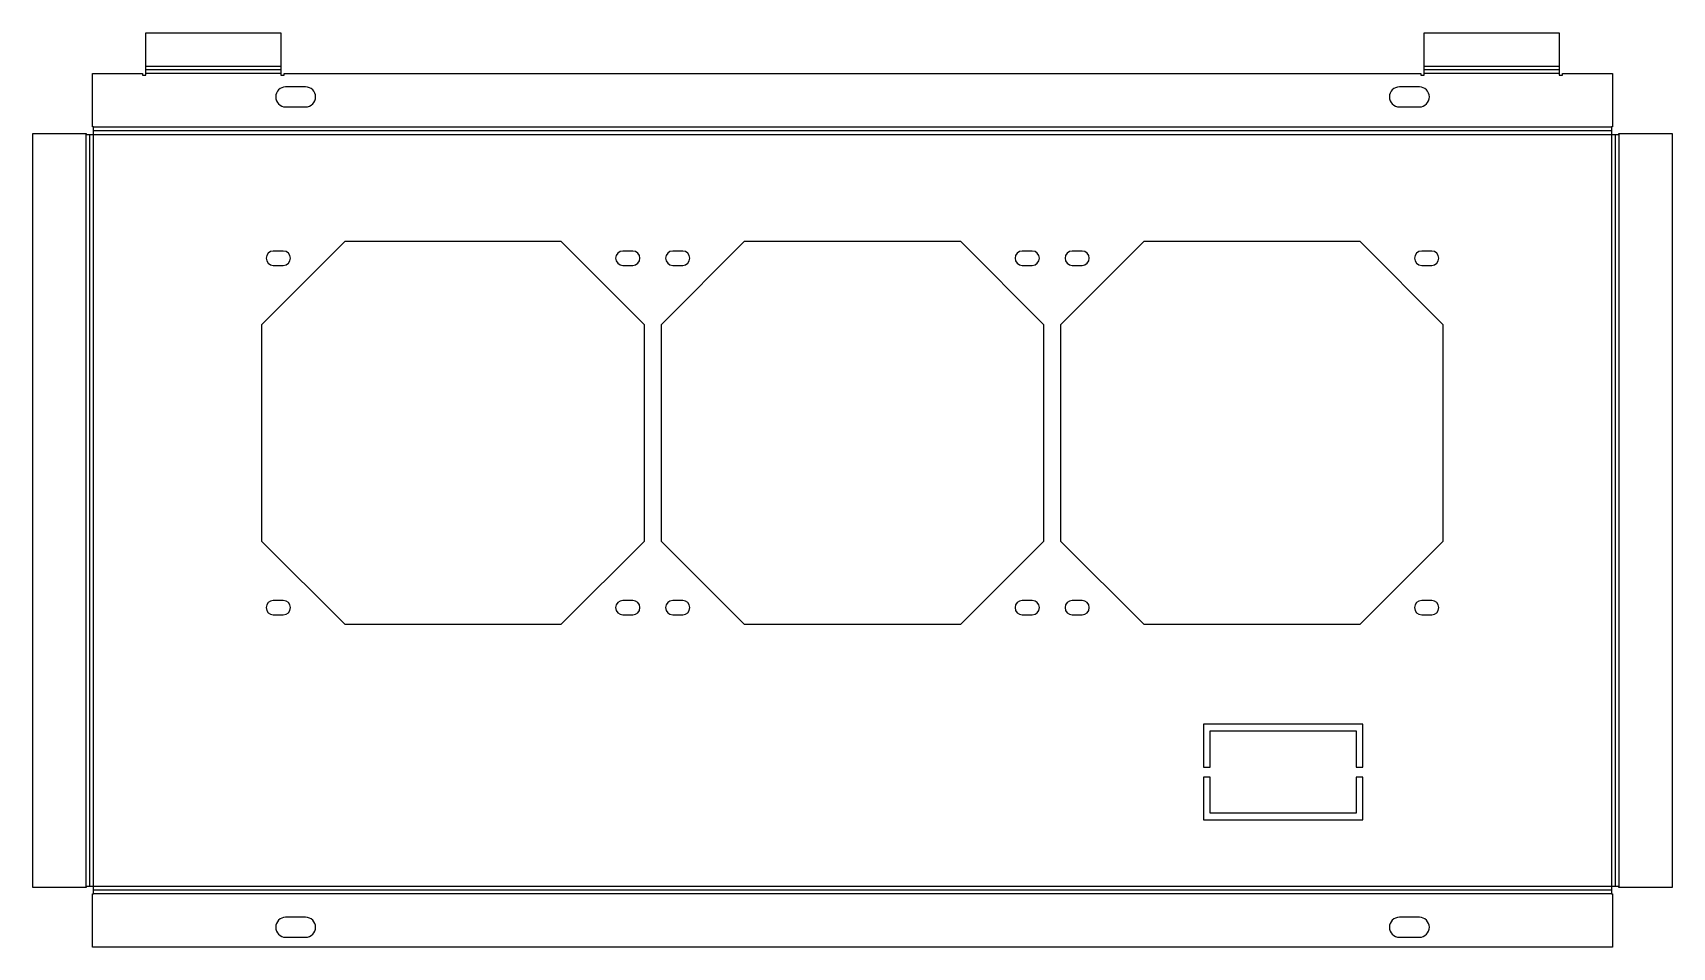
# Model space of a CAD drawing. Header units: millimetres. Extents: x -18 to 475, y 0 to 275.
import ezdxf

# ---------------------------------------------------------------- set-up
doc = ezdxf.new("R2010")
doc.units = ezdxf.units.MM

msp = doc.modelspace()

# ---------------------------------------------------------------- linework, layer by layer
at = {"layer": 'BEND'}
for p, q in [((56.59, 263.65), (16, 263.65)), ((440.59, 263.65), (400, 263.65)), ((-0.84, 18.26), (-0.84, 244.26)), ((0.29, 245.39), (456.29, 245.39)), ((457.42, 244.26), (457.42, 18.26)), ((456.29, 17.13), (0.29, 17.13))]:
    msp.add_line(p, q, dxfattribs=at)
at = {"layer": 'BEND_EXTENT'}
for p, q in [((16, 264.79), (56.59, 264.79)), ((56.59, 262.52), (16, 262.52)), ((400, 264.79), (440.59, 264.79)), ((440.59, 262.52), (400, 262.52)), ((0.29, 246.52), (456.29, 246.52)), ((-1.97, 18.26), (-1.97, 244.26)), ((458.55, 244.26), (458.55, 18.26)), ((456.29, 16), (0.29, 16))]:
    msp.add_line(p, q, dxfattribs=at)
msp.add_lwpolyline([(0.29, 244.26), (456.29, 244.26), (456.29, 18.26), (0.29, 18.26)], close=True, dxfattribs=at)
at = {"layer": 'INTERIOR_PROFILES'}
for points in [[(64, 258.52), (58, 258.52, 1), (58, 252.52), (64, 252.52, 1)], [(398.59, 258.52), (392.59, 258.52, 1), (392.59, 252.52), (398.59, 252.52, 1)], [(54.29, 204.9), (57.29, 204.9, 1), (57.29, 209.2), (54.29, 209.2, 1)], [(162.29, 209.2), (159.29, 209.2, 1), (159.29, 204.9), (162.29, 204.9, 1)], [(177.29, 209.2), (174.29, 209.2, 1), (174.29, 204.9), (177.29, 204.9, 1)], [(282.29, 204.9, 1), (282.29, 209.2), (279.29, 209.2, 1), (279.29, 204.9)], [(294.29, 209.2, 1), (294.29, 204.9), (297.29, 204.9, 1), (297.29, 209.2)], [(399.29, 204.9), (402.29, 204.9, 1), (402.29, 209.2), (399.29, 209.2, 1)], [(57.29, 104.2), (54.29, 104.2, 1), (54.29, 99.9), (57.29, 99.9, 1)], [(159.29, 99.9), (162.29, 99.9, 1), (162.29, 104.2), (159.29, 104.2, 1)], [(174.29, 99.9), (177.29, 99.9, 1), (177.29, 104.2), (174.29, 104.2, 1)], [(279.29, 104.2, 1), (279.29, 99.9), (282.29, 99.9, 1), (282.29, 104.2)], [(294.29, 99.9), (297.29, 99.9, 1), (297.29, 104.2), (294.29, 104.2, 1)], [(399.29, 99.9), (402.29, 99.9, 1), (402.29, 104.2), (399.29, 104.2, 1)], [(58, 3), (64, 3, 1), (64, 9), (58, 9, 1)], [(398.59, 3, 1), (398.59, 9), (392.59, 9, 1), (392.59, 3)]]:
    msp.add_lwpolyline(points, format="xyb", close=True, dxfattribs=at)
for points in [[(75.79, 212.05), (50.79, 187.05), (50.79, 122.05), (75.79, 97.05), (140.79, 97.05), (165.79, 122.05), (165.79, 187.05), (140.79, 212.05)], [(260.79, 212.05), (195.79, 212.05), (170.79, 187.05), (170.79, 122.05), (195.79, 97.05), (260.79, 97.05), (285.79, 122.05), (285.79, 187.05)], [(405.79, 187.05), (380.79, 212.05), (315.79, 212.05), (290.79, 187.05), (290.79, 122.05), (315.79, 97.05), (380.79, 97.05), (405.79, 122.05)], [(379.59, 54.15), (381.59, 54.15), (381.59, 67.05), (333.79, 67.05), (333.79, 54.15), (335.79, 54.15), (335.79, 65.05), (379.59, 65.05)], [(333.79, 51.15), (333.79, 38.25), (381.59, 38.25), (381.59, 51.15), (379.59, 51.15), (379.59, 40.25), (335.79, 40.25), (335.79, 51.15)]]:
    msp.add_lwpolyline(points, close=True, dxfattribs=at)
at = {"layer": 'OUTER_PROFILES'}
msp.add_lwpolyline([(0, 262.52), (15, 262.52), (15, 262.02), (16, 262.02), (16, 274.79), (56.59, 274.79), (56.59, 262.02), (57.59, 262.02), (57.59, 262.52), (399, 262.52), (399, 262.02), (400, 262.02), (400, 274.79), (440.59, 274.79), (440.59, 262.02), (441.59, 262.02), (441.59, 262.52), (456.59, 262.52), (456.59, 246.52), (456.29, 246.52), (456.29, 244.26), (458.55, 244.26), (458.55, 244.55), (474.55, 244.55), (474.55, 17.97), (458.55, 17.97), (458.55, 18.26), (456.29, 18.26), (456.29, 16), (456.59, 16), (456.59, 0), (0, 0), (0, 16), (0.29, 16), (0.29, 18.26), (-1.97, 18.26), (-1.97, 17.97), (-17.97, 17.97), (-17.97, 244.55), (-1.97, 244.55), (-1.97, 244.26), (0.29, 244.26), (0.29, 246.52), (0, 246.52)], close=True, dxfattribs=at)

doc.saveas('drawing.dxf')
